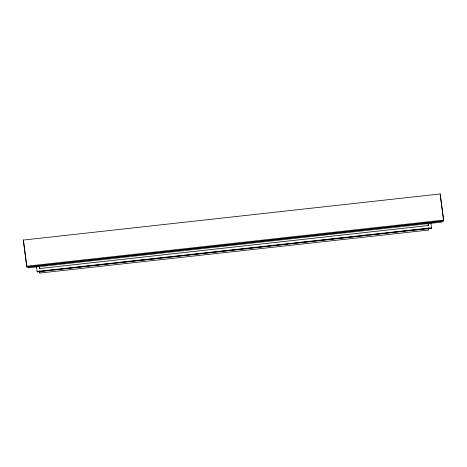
<?xml version="1.0" encoding="UTF-8"?>
<svg xmlns="http://www.w3.org/2000/svg" width="467" height="467" viewBox="0 0 467 467"><rect width="100%" height="100%" fill="white"/><g stroke="black" fill="none" stroke-linecap="round" stroke-linejoin="round"><path stroke-width="0.7" d="M23.35 240.061L440.159 193.951L443.627 220.08L443.65 220.926L26.841 267.036L23.35 240.061L26.841 267.036M26.817 266.19L443.627 220.08M27.646 267.001L442.681 221.089M39.426 266.371L39.713 268.519L428.327 225.532L428.268 223.506M47.068 270.632L37.197 271.858L36.549 266.943M48.515 270.475L51.417 270.154M52.864 269.99L63.728 268.794M65.176 268.63L68.077 268.309M69.525 268.151L72.42 267.83M73.868 267.667L89.08 265.986M90.528 265.828L93.429 265.507M94.877 265.344L114.433 263.184M115.886 263.02L135.442 260.86M136.889 260.697L160.794 258.053M162.242 257.895L165.143 257.574M166.591 257.41L169.486 257.089M170.934 256.932L186.146 255.251M187.6 255.087L190.495 254.766M191.943 254.608L211.504 252.443M212.952 252.285L257.86 247.317M259.308 247.154L262.209 246.833M263.657 246.675L266.552 246.354M268.005 246.191L270.901 245.875M272.349 245.712L283.212 244.51M284.666 244.352L287.561 244.031M289.009 243.867L291.91 243.546M293.358 243.389L308.57 241.708M310.018 241.544L312.913 241.223M314.361 241.065L333.923 238.9M335.37 238.742L363.624 235.613M365.071 235.456L367.967 235.135M369.415 234.977L380.284 233.774M381.732 233.611L384.627 233.29M386.075 233.132L388.976 232.811M390.424 232.654L405.636 230.967M407.084 230.809L409.979 230.488M411.427 230.33L431.543 228.235L431.526 227.762L37.185 271.385L37.197 271.858L431.543 228.235L430.878 222.847M39.648 271.619L39.841 273.049L428.449 230.062L428.397 228.024M443.65 220.926L440.159 193.951M428.041 223.384L428.327 225.532M428.169 227.914L428.449 230.062M441.712 220.967L441.741 222.099L28.475 267.813L28.44 266.68M39.654 266.499L39.713 268.519M39.783 271.012L39.841 273.049"/></g></svg>
